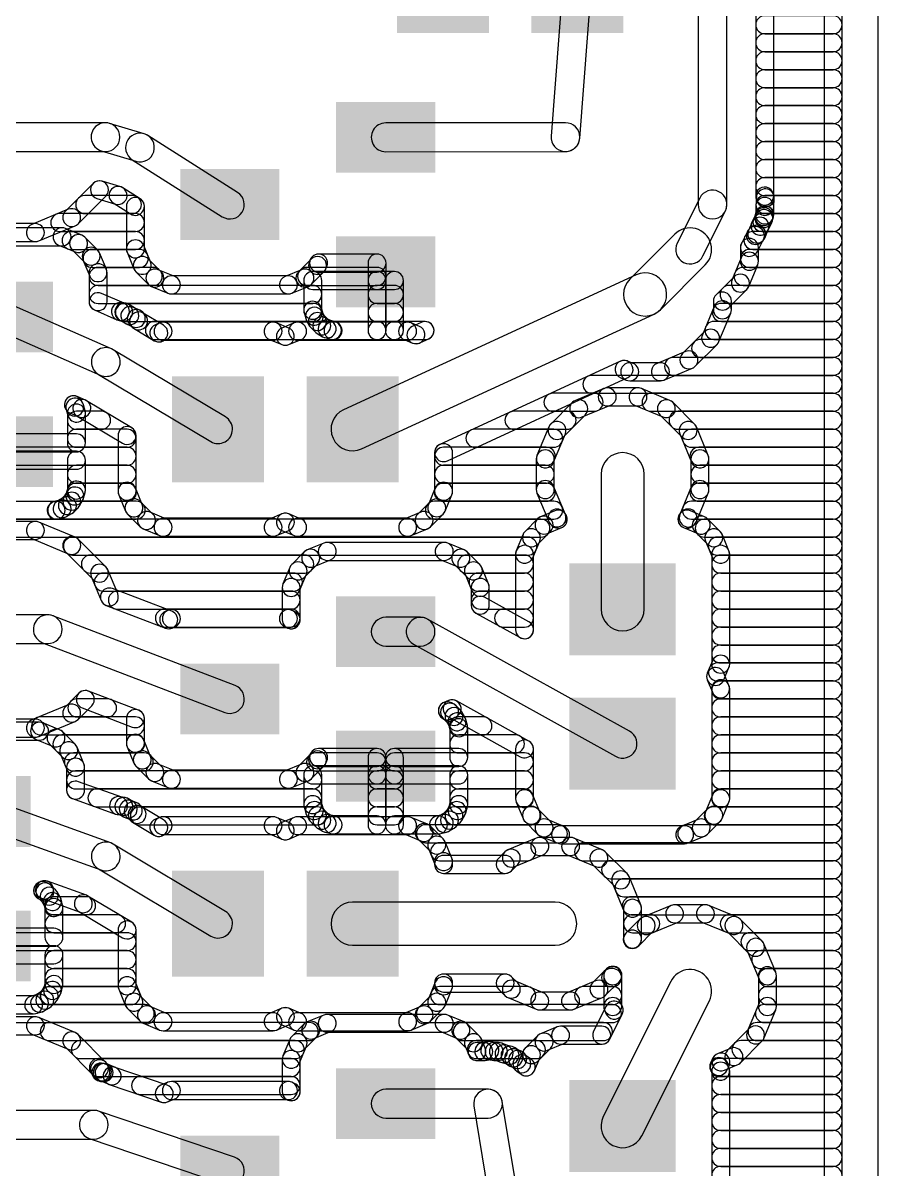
# Model space of a CAD drawing. Extents: x 0 to 96, y 0 to 55.
# Drawn here: x 83.92 to 96, y 18.12 to 34.32 of the extents above; entities that cross this region are included whole.
import ezdxf

# ---------------------------------------------------------------- set-up
doc = ezdxf.new("R2010")
doc.units = 0
doc.layers.add('16', color=174, linetype='CONTINUOUS')
doc.layers.add('20', color=178, linetype='CONTINUOUS')

# ---------------------------------------------------------------- blocks, each defined once
blk = doc.blocks.new('RECT')
blk.add_solid([(-0.5, -0.5), (0.5, -0.5), (-0.5, 0.5), (0.5, 0.5)])

msp = doc.modelspace()

# ---------------------------------------------------------------- linework, layer by layer
at = {"layer": '16'}
for points in [[(95.238, 54.365), (95.238, 8.6112, 1), (95.492, 8.6112), (95.492, 54.365, 1)], [(94.5261, 31.8695), (94.5261, 36.3415, 1), (94.2721, 36.3415), (94.2721, 31.8695, 1)], [(93.8657, 31.75), (93.8657, 36.195, 1), (93.4593, 36.195), (93.4593, 31.75, 1)], [(91.7876, 32.687), (91.9576, 34.9095, 1), (91.5524, 34.9405), (91.3824, 32.718, 1)], [(94.3991, 34.163), (95.365, 34.163, 1), (95.365, 34.417), (94.3991, 34.417, 1)], [(94.3991, 33.909), (95.365, 33.909, 1), (95.365, 34.163), (94.3991, 34.163, 1)], [(94.3991, 33.655), (95.365, 33.655, 1), (95.365, 33.909), (94.3991, 33.909, 1)], [(94.3991, 33.401), (95.365, 33.401, 1), (95.365, 33.655), (94.3991, 33.655, 1)], [(94.3991, 33.147), (95.365, 33.147, 1), (95.365, 33.401), (94.3991, 33.401, 1)], [(94.3991, 32.893), (95.365, 32.893, 1), (95.365, 33.147), (94.3991, 33.147, 1)], [(83.1075, 32.4993), (85.09, 32.4993, 1), (85.09, 32.9057), (83.1075, 32.9057, 1)], [(85.0312, 32.508), (85.5187, 32.3605, 1), (85.6363, 32.7495), (85.1488, 32.897, 1)], [(89.0477, 32.4968), (91.5852, 32.4993, 1), (91.5848, 32.9057), (89.0473, 32.9032, 1)], [(94.3991, 32.639), (95.365, 32.639, 1), (95.365, 32.893), (94.3991, 32.893, 1)], [(85.4687, 32.3834), (86.7387, 31.5784, 1), (86.9563, 31.9216), (85.6863, 32.7266, 1)], [(94.3991, 32.385), (95.365, 32.385, 1), (95.365, 32.639), (94.3991, 32.639, 1)], [(94.3991, 32.131), (95.365, 32.131, 1), (95.365, 32.385), (94.3991, 32.385, 1)], [(84.7031, 31.4759), (85.0958, 31.8685, 1), (84.9162, 32.0481), (84.5235, 31.6555, 1)], [(84.9692, 31.8368), (85.2312, 31.7575, 1), (85.3048, 32.0006), (85.0428, 32.0799, 1)], [(94.3991, 31.877), (95.365, 31.877, 1), (95.365, 32.131), (94.3991, 32.131, 1)], [(85.2, 31.7718), (85.4445, 31.6168, 1), (85.5805, 31.8314), (85.336, 31.9863, 1)], [(93.5267, 31.0241), (93.8442, 31.6591, 1), (93.4808, 31.8409), (93.1633, 31.2059, 1)], [(94.5281, 31.8841), (94.5196, 31.9097, 1), (94.2786, 31.8294), (94.2871, 31.8038, 1)], [(94.5258, 31.7149), (94.5343, 31.8349, 1), (94.281, 31.8529), (94.2724, 31.7329, 1)], [(84.7977, 31.623), (85.4716, 31.623, 1), (85.4716, 31.877), (84.7977, 31.877, 1)], [(85.3855, 31.7241), (85.3855, 31.1237, 1), (85.6395, 31.1237), (85.6395, 31.7241, 1)], [(94.5261, 31.6035), (94.5261, 31.7239, 1), (94.2721, 31.7239), (94.2721, 31.6035, 1)], [(94.401, 31.623), (95.365, 31.623, 1), (95.365, 31.877), (94.401, 31.877, 1)], [(84.1485, 31.2357), (84.6619, 31.4483, 1), (84.5647, 31.683), (84.0513, 31.4703, 1)], [(84.4451, 31.369), (85.5125, 31.369, 1), (85.5125, 31.623), (84.4451, 31.623, 1)], [(94.4466, 31.3872), (94.5004, 31.4948, 1), (94.2733, 31.6084), (94.2194, 31.5008, 1)], [(94.359, 31.369), (95.365, 31.369, 1), (95.365, 31.623), (94.359, 31.623, 1)], [(94.5135, 31.5426), (94.5154, 31.5695, 1), (94.2621, 31.5875), (94.2602, 31.5606, 1)], [(94.5061, 31.5299), (94.5164, 31.5549, 1), (94.2818, 31.6521), (94.2714, 31.6272, 1)], [(82.0201, 31.226), (84.0999, 31.226, 1), (84.0999, 31.48), (82.0201, 31.48, 1)], [(84.4763, 31.422), (82.8237, 31.422, 1), (82.8237, 31.168), (84.4763, 31.168, 1)], [(84.7583, 31.3157), (84.5249, 31.4123, 1), (84.4277, 31.1777), (84.6611, 31.081, 1)], [(92.9255, 30.2645), (93.5605, 30.8995, 1), (93.1295, 31.3305), (92.4945, 30.6955, 1)], [(94.2968, 31.0875), (94.3815, 31.2569, 1), (94.1543, 31.3705), (94.0696, 31.2011, 1)], [(94.3577, 31.2239), (94.3768, 31.2429, 1), (94.1972, 31.4225), (94.1781, 31.4035, 1)], [(94.4043, 31.2841), (94.4504, 31.3954, 1), (94.2157, 31.4926), (94.1696, 31.3813, 1)], [(84.6043, 31.115), (85.5125, 31.115, 1), (85.5125, 31.369), (84.6043, 31.369, 1)], [(84.9781, 31.1095), (84.7995, 31.2881, 1), (84.6199, 31.1085), (84.7985, 30.9299, 1)], [(94.3102, 30.9483), (94.3102, 31.1443, 1), (94.0562, 31.1443), (94.0562, 30.9483, 1)], [(94.232, 31.115), (95.365, 31.115, 1), (95.365, 31.369), (94.232, 31.369, 1)], [(85.1023, 30.8349), (85.0057, 31.0683, 1), (84.771, 30.9711), (84.8677, 30.7377, 1)], [(84.9015, 30.861), (85.5687, 30.861, 1), (85.5687, 31.115), (84.9015, 31.115, 1)], [(85.3952, 31.0751), (85.4918, 30.8417, 1), (85.7265, 30.9389), (85.6298, 31.1723, 1)], [(94.1832, 30.861), (95.365, 30.861, 1), (95.365, 31.115), (94.1832, 31.115, 1)], [(85.5194, 30.8005), (85.698, 30.6219, 1), (85.8776, 30.8015), (85.699, 30.9801, 1)], [(87.997, 30.6219), (88.1756, 30.8005, 1), (87.996, 30.9801), (87.8174, 30.8015, 1)], [(88.2032, 30.8417), (88.2167, 30.8744, 1), (87.982, 30.9716), (87.9685, 30.9389, 1)], [(88.0994, 30.796), (88.9245, 30.796, 1), (88.9245, 31.05), (88.0994, 31.05, 1)], [(88.7975, 30.923), (88.7975, 30.677, 1), (89.0515, 30.677), (89.0515, 30.923, 1)], [(94.1729, 30.5916), (94.3005, 30.8997, 1), (94.0659, 30.9969), (93.9383, 30.6888, 1)], [(85.112, 30.3779), (85.112, 30.7863, 1), (84.858, 30.7863), (84.858, 30.3779, 1)], [(84.985, 30.607), (85.7655, 30.607, 1), (85.7655, 30.861), (84.985, 30.861, 1)], [(85.7392, 30.5943), (85.9726, 30.4977, 1), (86.0698, 30.7323), (85.8364, 30.829, 1)], [(87.7224, 30.4977), (87.9558, 30.5943, 1), (87.8586, 30.829), (87.6252, 30.7323, 1)], [(87.9295, 30.607), (88.9245, 30.607, 1), (88.9245, 30.861), (87.9295, 30.861, 1)], [(88.9245, 30.804), (88.0173, 30.804, 1), (88.0173, 30.55), (88.9245, 30.55, 1)], [(87.8903, 30.677), (87.8903, 30.2565, 1), (88.1443, 30.2565), (88.1443, 30.677, 1)], [(88.7077, 28.2982), (92.8377, 30.2032, 1), (92.5823, 30.7568), (88.4523, 28.8518, 1)], [(89.0515, 29.9698), (89.0515, 30.677, 1), (88.7975, 30.677), (88.7975, 29.9698, 1)], [(88.9245, 30.55), (89.1705, 30.55, 1), (89.1705, 30.804), (88.9245, 30.804, 1)], [(89.0435, 30.677), (89.0435, 29.9698, 1), (89.2975, 29.9698), (89.2975, 30.677, 1)], [(93.892, 30.297), (94.1454, 30.5504, 1), (93.9658, 30.73), (93.7124, 30.4766, 1)], [(94.0944, 30.607), (95.365, 30.607, 1), (95.365, 30.861), (94.0944, 30.861, 1)], [(84.985, 30.353), (88.0173, 30.353, 1), (88.0173, 30.607), (84.985, 30.607, 1)], [(86.0212, 30.488), (87.6738, 30.488, 1), (87.6738, 30.742), (86.0212, 30.742, 1)], [(88.9245, 30.353), (89.1705, 30.353, 1), (89.1705, 30.607), (88.9245, 30.607, 1)], [(93.8954, 30.353), (95.365, 30.353, 1), (95.365, 30.607), (93.8954, 30.607, 1)], [(85.3519, 30.3554), (85.0361, 30.4942, 1), (84.9339, 30.2617), (85.2498, 30.1229, 1)], [(93.9292, 30.2627), (93.9292, 30.3868, 1), (93.6752, 30.3868), (93.6752, 30.2627, 1)], [(85.1768, 29.711), (83.7318, 30.346, 1), (83.5682, 29.974), (85.0132, 29.339, 1)], [(85.3666, 30.3578), (85.3195, 30.3647, 1), (85.2822, 30.1135), (85.3294, 30.1065, 1)], [(85.4991, 30.2896), (85.4133, 30.3411, 1), (85.2827, 30.1232), (85.3686, 30.0717, 1)], [(85.3582, 30.099), (88.0255, 30.099, 1), (88.0255, 30.353), (85.3582, 30.353, 1)], [(85.5766, 30.2567), (85.4849, 30.2969, 1), (85.3828, 30.0644), (85.4744, 30.0241, 1)], [(87.8946, 30.2237), (87.9171, 30.1397, 1), (88.1625, 30.2054), (88.14, 30.2894, 1)], [(87.9298, 30.109), (87.9733, 30.0338, 1), (88.1933, 30.1607), (88.1498, 30.236, 1)], [(88.9245, 30.099), (89.1705, 30.099, 1), (89.1705, 30.353), (88.9245, 30.353, 1)], [(93.7533, 29.8127), (93.9195, 30.2141, 1), (93.6849, 30.3113), (93.5186, 29.9099, 1)], [(93.787, 30.099), (95.365, 30.099, 1), (95.365, 30.353), (93.787, 30.353, 1)], [(85.6502, 30.1939), (85.6172, 30.2283, 1), (85.4338, 30.0525), (85.4668, 30.0181, 1)], [(85.9089, 30.044), (85.6238, 30.2149, 1), (85.4932, 29.9971), (85.7783, 29.8262, 1)], [(87.9935, 30.0074), (88.0549, 29.946, 1), (88.2346, 30.1256), (88.1731, 30.1871, 1)], [(88.0813, 29.9258), (88.1565, 29.8823, 1), (88.2835, 30.1023), (88.2082, 30.1458, 1)], [(88.1872, 29.8696), (88.2712, 29.8471, 1), (88.3369, 30.0925), (88.2529, 30.115, 1)], [(85.782, 29.845), (88.2958, 29.845, 1), (88.2958, 30.099), (85.782, 30.099, 1)], [(85.8551, 30.0773), (85.795, 30.0524, 1), (85.8922, 29.8178), (85.9523, 29.8427, 1)], [(87.4563, 30.087), (85.9037, 30.087, 1), (85.9037, 29.833), (87.4563, 29.833, 1)], [(87.6786, 30.0054), (87.5049, 30.0773, 1), (87.4077, 29.8427), (87.5814, 29.7707, 1)], [(87.7551, 30.0773), (87.5814, 30.0054, 1), (87.6786, 29.7707), (87.8523, 29.8427, 1)], [(89.3563, 30.087), (87.8037, 30.087, 1), (87.8037, 29.833), (89.3563, 29.833, 1)], [(88.304, 29.8428), (88.9245, 29.8428, 1), (88.9245, 30.0968), (88.304, 30.0968, 1)], [(88.9245, 29.845), (89.1705, 29.845, 1), (89.1705, 30.099), (88.9245, 30.099, 1)], [(89.1705, 29.8428), (89.6027, 29.8428, 1), (89.6027, 30.0968), (89.1705, 30.0968, 1)], [(89.5235, 30.0282), (89.4049, 30.0773, 1), (89.3077, 29.8427), (89.4263, 29.7935, 1)], [(89.5495, 30.0851), (89.4217, 30.0262, 1), (89.5281, 29.7955), (89.6559, 29.8545, 1)], [(93.4185, 29.4643), (93.7257, 29.7715, 1), (93.5461, 29.9511), (93.2389, 29.6439, 1)], [(93.6818, 29.845), (95.365, 29.845, 1), (95.365, 30.099), (93.6818, 30.099, 1)], [(93.4926, 29.591), (95.365, 29.591, 1), (95.365, 29.845), (93.4926, 29.845, 1)], [(86.7845, 28.7493), (85.1995, 29.6993, 1), (84.9905, 29.3507), (86.5755, 28.4007, 1)], [(92.9759, 29.2705), (93.3773, 29.4367, 1), (93.2801, 29.6714), (92.8786, 29.5051, 1)], [(89.9182, 28.1293), (92.4672, 29.3051, 1), (92.3608, 29.5357), (89.8118, 28.36, 1)], [(92.3654, 29.3031), (92.4441, 29.2705, 1), (92.5413, 29.5051), (92.4626, 29.5377, 1)], [(92.4927, 29.2608), (92.9273, 29.2608, 1), (92.9273, 29.5148), (92.4927, 29.5148, 1)], [(93.1112, 29.337), (95.365, 29.337, 1), (95.365, 29.591), (93.1112, 29.591, 1)], [(91.9579, 29.083), (95.365, 29.083, 1), (95.365, 29.337), (91.9579, 29.337, 1)], [(92.1266, 29.1495), (91.7252, 28.9833, 1), (91.8224, 28.7486), (92.2238, 28.9149, 1)], [(92.6098, 29.1592), (92.1752, 29.1592, 1), (92.1752, 28.9052), (92.6098, 28.9052, 1)], [(93.0598, 28.9833), (92.6584, 29.1495, 1), (92.5611, 28.9149), (92.9626, 28.7486, 1)], [(84.7677, 28.951), (84.7482, 28.9846, 1), (84.5283, 28.8576), (84.5477, 28.8239, 1)], [(84.5872, 28.8049), (84.7051, 28.7531, 1), (84.8072, 28.9856), (84.6893, 29.0374, 1)], [(84.8029, 28.8363), (84.7804, 28.9203, 1), (84.535, 28.8546), (84.5575, 28.7706, 1)], [(84.6909, 28.7604), (85.3297, 28.3775, 1), (85.4603, 28.5953), (84.8214, 28.9783, 1)], [(91.4072, 28.829), (91.9913, 28.829, 1), (91.9913, 29.083), (91.4072, 29.083, 1)], [(91.684, 28.9557), (91.3768, 28.6485, 1), (91.5564, 28.4689), (91.8636, 28.7761, 1)], [(92.7937, 28.829), (95.365, 28.829, 1), (95.365, 29.083), (92.7937, 29.083, 1)], [(93.4082, 28.6485), (93.101, 28.9557, 1), (92.9214, 28.7761), (93.2286, 28.4689, 1)], [(84.8072, 28.383), (84.8072, 28.8035, 1), (84.5532, 28.8035), (84.5532, 28.383, 1)], [(84.6802, 28.575), (85.0353, 28.575, 1), (85.0353, 28.829), (84.6802, 28.829, 1)], [(90.8565, 28.575), (91.6099, 28.575, 1), (91.6099, 28.829), (90.8565, 28.829, 1)], [(93.1751, 28.575), (95.365, 28.575, 1), (95.365, 28.829), (93.1751, 28.829, 1)], [(91.3492, 28.6073), (91.183, 28.2059, 1), (91.4176, 28.1086), (91.5839, 28.5101, 1)], [(93.602, 28.2059), (93.4358, 28.6073, 1), (93.2011, 28.5101), (93.3674, 28.1086, 1)], [(83.773, 28.256), (84.6802, 28.256, 1), (84.6802, 28.51), (83.773, 28.51, 1)], [(84.6802, 28.321), (85.395, 28.321, 1), (85.395, 28.575), (84.6802, 28.575, 1)], [(85.268, 28.4864), (85.268, 27.6987, 1), (85.522, 27.6987), (85.522, 28.4864, 1)], [(90.3059, 28.321), (91.4207, 28.321, 1), (91.4207, 28.575), (90.3059, 28.575, 1)], [(93.3643, 28.321), (95.365, 28.321, 1), (95.365, 28.575), (93.3643, 28.575, 1)], [(89.992, 27.6987), (89.992, 28.2446, 1), (89.738, 28.2446), (89.738, 27.6987, 1)], [(83.773, 28.067), (85.395, 28.067, 1), (85.395, 28.321), (83.773, 28.321, 1)], [(84.6802, 28.264), (83.773, 28.264, 1), (83.773, 28.01), (84.6802, 28.01, 1)], [(84.8072, 27.7165), (84.8072, 28.137, 1), (84.5532, 28.137), (84.5532, 27.7165, 1)], [(89.865, 28.067), (91.3155, 28.067, 1), (91.3155, 28.321), (89.865, 28.321, 1)], [(91.1733, 28.1573), (91.1733, 27.7227, 1), (91.4273, 27.7227), (91.4273, 28.1573, 1)], [(92.6973, 26.0325), (92.6973, 27.94, 1), (92.0877, 27.94), (92.0877, 26.0325, 1)], [(93.4695, 28.067), (95.365, 28.067, 1), (95.365, 28.321), (93.4695, 28.321, 1)], [(93.6117, 27.7227), (93.6117, 28.1573, 1), (93.3577, 28.1573), (93.3577, 27.7227, 1)], [(84.6802, 27.813), (85.395, 27.813, 1), (85.395, 28.067), (84.6802, 28.067, 1)], [(89.865, 27.813), (91.3003, 27.813, 1), (91.3003, 28.067), (89.865, 28.067, 1)], [(93.4847, 27.813), (95.365, 27.813, 1), (95.365, 28.067), (93.4847, 28.067, 1)], [(84.7242, 27.4938), (84.7677, 27.569, 1), (84.5477, 27.696), (84.5042, 27.6207, 1)], [(84.7804, 27.5997), (84.8029, 27.6837, 1), (84.5575, 27.7494), (84.535, 27.6654, 1)], [(84.672, 27.559), (85.4003, 27.559, 1), (85.4003, 27.813), (84.672, 27.813, 1)], [(85.2777, 27.6501), (85.3743, 27.4167, 1), (85.609, 27.5139), (85.5123, 27.7473, 1)], [(89.8857, 27.4167), (89.9823, 27.6501, 1), (89.7477, 27.7473), (89.651, 27.5139, 1)], [(89.8597, 27.559), (91.3155, 27.559, 1), (91.3155, 27.813), (89.8597, 27.813, 1)], [(91.183, 27.6741), (91.3492, 27.2727, 1), (91.5839, 27.3699), (91.4176, 27.7713, 1)], [(93.4358, 27.2727), (93.602, 27.6741, 1), (93.3674, 27.7713), (93.2011, 27.3699, 1)], [(93.4695, 27.559), (95.365, 27.559, 1), (95.365, 27.813), (93.4695, 27.813, 1)], [(83.773, 27.3028), (84.3935, 27.3028, 1), (84.3935, 27.5568), (83.773, 27.5568, 1)], [(84.4263, 27.3071), (84.5103, 27.3296, 1), (84.4446, 27.575), (84.3606, 27.5525, 1)], [(84.4017, 27.305), (85.525, 27.305, 1), (85.525, 27.559), (84.4017, 27.559, 1)], [(84.5409, 27.3423), (84.6162, 27.3858, 1), (84.4892, 27.6058), (84.414, 27.5623, 1)], [(84.6425, 27.406), (84.704, 27.4674, 1), (84.5244, 27.6471), (84.4629, 27.5856, 1)], [(85.4019, 27.3755), (85.5805, 27.1969, 1), (85.7601, 27.3765), (85.5815, 27.5551, 1)], [(89.6795, 27.1969), (89.8581, 27.3755, 1), (89.6785, 27.5551), (89.4999, 27.3765, 1)], [(89.735, 27.305), (91.4207, 27.305, 1), (91.4207, 27.559), (89.735, 27.559, 1)], [(93.3643, 27.305), (95.365, 27.305, 1), (95.365, 27.559), (93.3643, 27.559, 1)], [(85.6217, 27.1693), (85.8551, 27.0727, 1), (85.9523, 27.3073), (85.7189, 27.404, 1)], [(87.5049, 27.0727), (87.6786, 27.1446, 1), (87.5814, 27.3793), (87.4077, 27.3073, 1)], [(87.5814, 27.1446), (87.7551, 27.0727, 1), (87.8523, 27.3073), (87.6786, 27.3793, 1)], [(89.4049, 27.0727), (89.6383, 27.1693, 1), (89.5411, 27.404), (89.3077, 27.3073, 1)], [(91.4352, 27.4214), (91.2342, 27.3382, 1), (91.3314, 27.1035), (91.5324, 27.1868, 1)], [(91.3768, 27.2315), (91.394, 27.2143, 1), (91.5736, 27.3939), (91.5564, 27.4111, 1)], [(93.391, 27.2143), (93.4082, 27.2315, 1), (93.2286, 27.4111), (93.2114, 27.3939, 1)], [(93.5508, 27.3382), (93.3498, 27.4214, 1), (93.2526, 27.1868), (93.4536, 27.1035, 1)], [(66.9227, 27.051), (91.24, 27.051, 1), (91.24, 27.305), (66.9227, 27.305, 1)], [(84.0999, 27.274), (82.0201, 27.274, 1), (82.0201, 27.02), (84.0999, 27.02, 1)], [(84.6619, 27.0516), (84.1485, 27.2643, 1), (84.0513, 27.0297), (84.5647, 26.817, 1)], [(85.9037, 27.063), (87.4563, 27.063, 1), (87.4563, 27.317), (85.9037, 27.317, 1)], [(87.8037, 27.063), (89.3563, 27.063, 1), (89.3563, 27.317), (87.8037, 27.317, 1)], [(91.193, 27.3106), (91.0144, 27.132, 1), (91.194, 26.9524), (91.3726, 27.131, 1)], [(93.7706, 27.132), (93.592, 27.3106, 1), (93.4124, 27.131), (93.591, 26.9524, 1)], [(93.545, 27.051), (95.365, 27.051, 1), (95.365, 27.305), (93.545, 27.305, 1)], [(85.0961, 26.6311), (84.7031, 27.0241, 1), (84.5235, 26.8445), (84.9165, 26.4515, 1)], [(84.6236, 26.797), (91.0552, 26.797, 1), (91.0552, 27.051), (84.6236, 27.051, 1)], [(90.9868, 27.0908), (90.8902, 26.8574, 1), (91.1248, 26.7602), (91.2215, 26.9936, 1)], [(93.8948, 26.8574), (93.7982, 27.0908, 1), (93.5635, 26.9936), (93.6602, 26.7602, 1)], [(93.7298, 26.797), (95.365, 26.797, 1), (95.365, 27.051), (93.7298, 27.051, 1)], [(87.898, 26.8431), (87.7194, 26.6645, 1), (87.899, 26.4849), (88.0776, 26.6635, 1)], [(88.1726, 26.9673), (87.9392, 26.8707, 1), (88.0364, 26.636), (88.2698, 26.7327, 1)], [(89.8738, 26.977), (88.2212, 26.977, 1), (88.2212, 26.723), (89.8738, 26.723, 1)], [(90.1558, 26.8707), (89.9224, 26.9673, 1), (89.8252, 26.7327), (90.0586, 26.636, 1)], [(90.3756, 26.6645), (90.197, 26.8431, 1), (90.0174, 26.6635), (90.196, 26.4849, 1)], [(90.8805, 26.8088), (90.8805, 25.7432, 1), (91.1345, 25.7432), (91.1345, 26.8088, 1)], [(93.9045, 25.2562), (93.9045, 26.8088, 1), (93.6505, 26.8088), (93.6505, 25.2562, 1)], [(84.8777, 26.543), (87.9045, 26.543, 1), (87.9045, 26.797), (84.8777, 26.797, 1)], [(90.1905, 26.543), (91.0075, 26.543, 1), (91.0075, 26.797), (90.1905, 26.797, 1)], [(93.7775, 26.543), (95.365, 26.543, 1), (95.365, 26.797), (93.7775, 26.797, 1)], [(85.2628, 26.2541), (85.1236, 26.5899, 1), (84.889, 26.4927), (85.0281, 26.1569, 1)], [(87.6918, 26.6233), (87.5952, 26.3899, 1), (87.8298, 26.2927), (87.9265, 26.5261, 1)], [(90.4998, 26.3899), (90.4032, 26.6233, 1), (90.1685, 26.5261), (90.2652, 26.2927, 1)], [(85.0582, 26.289), (87.7434, 26.289, 1), (87.7434, 26.543), (85.0582, 26.543, 1)], [(87.5855, 26.3413), (87.5855, 25.884, 1), (87.8395, 25.884), (87.8395, 26.3413, 1)], [(90.3516, 26.289), (91.0075, 26.289, 1), (91.0075, 26.543), (90.3516, 26.543, 1)], [(90.5095, 26.09), (90.5095, 26.3413, 1), (90.2555, 26.3413), (90.2555, 26.09, 1)], [(93.7775, 26.289), (95.365, 26.289, 1), (95.365, 26.543), (93.7775, 26.543, 1)], [(86.0291, 26.0031), (85.1909, 26.3241, 1), (85.1, 26.0869), (85.9383, 25.7659, 1)], [(85.2589, 26.035), (87.7125, 26.035, 1), (87.7125, 26.289), (85.2589, 26.289, 1)], [(90.3825, 26.035), (91.0075, 26.035, 1), (91.0075, 26.289), (90.3825, 26.289, 1)], [(93.7775, 26.035), (95.365, 26.035, 1), (95.365, 26.289), (93.7775, 26.289, 1)], [(91.0691, 25.8543), (90.4441, 26.201, 1), (90.3209, 25.9789), (90.9459, 25.6322, 1)], [(84.275, 25.9532), (83.06, 25.9532, 1), (83.06, 25.5468), (84.275, 25.5468, 1)], [(86.9202, 24.9548), (84.3477, 25.9398, 1), (84.2023, 25.5602), (86.7748, 24.5752, 1)], [(85.9223, 25.781), (87.7125, 25.781, 1), (87.7125, 26.035), (85.9223, 26.035, 1)], [(85.9726, 26.0173), (85.9351, 26.0018, 1), (86.0323, 25.7671), (86.0698, 25.7827, 1)], [(87.6738, 26.027), (86.0212, 26.027, 1), (86.0212, 25.773), (87.6738, 25.773, 1)], [(87.7611, 26.0013), (87.7224, 26.0173, 1), (87.6252, 25.7827), (87.6639, 25.7666, 1)], [(89.54, 25.9182), (89.0475, 25.9182, 1), (89.0475, 25.5118), (89.54, 25.5118, 1)], [(92.4911, 24.3102), (89.6386, 25.8927, 1), (89.4414, 25.5373), (92.2939, 23.9548, 1)], [(90.7105, 25.781), (91.0075, 25.781, 1), (91.0075, 26.035), (90.7105, 26.035, 1)], [(93.7775, 25.781), (95.365, 25.781, 1), (95.365, 26.035), (93.7775, 26.035, 1)], [(93.7775, 25.527), (95.365, 25.527, 1), (95.365, 25.781), (93.7775, 25.781, 1)], [(93.7775, 25.273), (95.365, 25.273, 1), (95.365, 25.527), (93.7775, 25.527, 1)], [(93.8229, 25.0339), (93.8948, 25.2076, 1), (93.6602, 25.3048), (93.5882, 25.1311, 1)], [(93.7319, 25.019), (95.365, 25.019, 1), (95.365, 25.273), (93.7319, 25.273, 1)], [(93.8948, 24.9574), (93.8229, 25.1311, 1), (93.5882, 25.0339), (93.6602, 24.8602, 1)], [(93.9045, 23.3562), (93.9045, 24.9088, 1), (93.6505, 24.9088), (93.6505, 23.3562, 1)], [(93.7775, 24.765), (95.365, 24.765, 1), (95.365, 25.019), (93.7775, 25.019, 1)], [(84.7031, 24.4759), (84.8955, 24.6682, 1), (84.7159, 24.8478), (84.5235, 24.6555, 1)], [(84.7603, 24.6394), (85.4671, 24.3688, 1), (85.5579, 24.606), (84.8511, 24.8767, 1)], [(84.1485, 24.2357), (84.6619, 24.4483, 1), (84.5647, 24.683), (84.0513, 24.4703, 1)], [(84.6857, 24.511), (85.1192, 24.511, 1), (85.1192, 24.765), (84.6857, 24.765, 1)], [(85.3855, 24.4874), (85.3855, 24.1387, 1), (85.6395, 24.1387), (85.6395, 24.4874, 1)], [(89.9661, 24.4808), (90.0333, 24.5086, 1), (89.9361, 24.7433), (89.8689, 24.7154, 1)], [(90.0137, 24.6892), (89.981, 24.7081, 1), (89.854, 24.4881), (89.8868, 24.4692, 1)], [(90.1015, 24.6075), (90.04, 24.669, 1), (89.8604, 24.4894), (89.9219, 24.4279, 1)], [(89.9231, 24.5149), (90.9459, 23.9474, 1), (91.0691, 24.1696), (90.0463, 24.737, 1)], [(90.1652, 24.5059), (90.1217, 24.5812, 1), (89.9017, 24.4542), (89.9452, 24.379, 1)], [(93.7775, 24.511), (95.365, 24.511, 1), (95.365, 24.765), (93.7775, 24.765, 1)], [(82.0201, 24.226), (84.0999, 24.226, 1), (84.0999, 24.48), (82.0201, 24.48, 1)], [(84.1747, 24.257), (85.5125, 24.257, 1), (85.5125, 24.511), (84.1747, 24.511, 1)], [(90.2004, 24.3913), (90.1779, 24.4753, 1), (89.9325, 24.4096), (89.955, 24.3256, 1)], [(90.0709, 24.257), (90.4208, 24.257, 1), (90.4208, 24.511), (90.0709, 24.511, 1)], [(90.2047, 23.938), (90.2047, 24.3585, 1), (89.9507, 24.3585), (89.9507, 23.938, 1)], [(93.7775, 24.257), (95.365, 24.257, 1), (95.365, 24.511), (93.7775, 24.511, 1)], [(84.1588, 24.437), (82.5062, 24.437, 1), (82.5062, 24.183), (84.1588, 24.183, 1)], [(84.4408, 24.3307), (84.2074, 24.4273, 1), (84.1102, 24.1927), (84.3436, 24.096, 1)], [(84.6606, 24.1245), (84.482, 24.3031, 1), (84.3024, 24.1235), (84.481, 23.9449, 1)], [(84.4755, 24.003), (85.5161, 24.003, 1), (85.5161, 24.257), (84.4755, 24.257, 1)], [(84.7848, 23.8499), (84.6882, 24.0833, 1), (84.4535, 23.9861), (84.5502, 23.7527, 1)], [(85.3952, 24.0901), (85.4918, 23.8567, 1), (85.7265, 23.9539), (85.6298, 24.1873, 1)], [(90.0777, 24.003), (90.8786, 24.003, 1), (90.8786, 24.257), (90.0777, 24.257, 1)], [(90.8805, 24.0585), (90.8805, 23.3562, 1), (91.1345, 23.3562), (91.1345, 24.0585, 1)], [(93.7775, 24.003), (95.365, 24.003, 1), (95.365, 24.257), (93.7775, 24.257, 1)], [(84.6366, 23.749), (85.6385, 23.749, 1), (85.6385, 24.003), (84.6366, 24.003, 1)], [(85.5194, 23.8155), (85.698, 23.6369, 1), (85.8776, 23.8165), (85.699, 23.9951, 1)], [(87.997, 23.6369), (88.1756, 23.8155, 1), (87.996, 23.9951), (87.8174, 23.8165, 1)], [(88.0565, 23.749), (88.9245, 23.749, 1), (88.9245, 24.003), (88.0565, 24.003, 1)], [(88.2032, 23.8567), (88.2167, 23.8894, 1), (87.982, 23.9866), (87.9685, 23.9539, 1)], [(88.0994, 23.811), (88.9245, 23.811, 1), (88.9245, 24.065), (88.0994, 24.065, 1)], [(88.7975, 23.938), (88.7975, 23.692, 1), (89.0515, 23.692), (89.0515, 23.938, 1)], [(89.2975, 23.692), (89.2975, 23.938, 1), (89.0435, 23.938), (89.0435, 23.692, 1)], [(89.1705, 23.811), (90.0777, 23.811, 1), (90.0777, 24.065), (89.1705, 24.065, 1)], [(89.1705, 23.749), (91.0075, 23.749, 1), (91.0075, 24.003), (89.1705, 24.003, 1)], [(93.7775, 23.749), (95.365, 23.749, 1), (95.365, 24.003), (93.7775, 24.003, 1)], [(84.7945, 23.477), (84.7945, 23.8013, 1), (84.5405, 23.8013), (84.5405, 23.477, 1)], [(85.7392, 23.6093), (85.9726, 23.5127, 1), (86.0698, 23.7473), (85.8364, 23.844, 1)], [(87.7224, 23.5127), (87.9558, 23.6093, 1), (87.8586, 23.844), (87.6252, 23.7473, 1)], [(88.9245, 23.819), (88.0173, 23.819, 1), (88.0173, 23.565), (88.9245, 23.565, 1)], [(87.8903, 23.692), (87.8903, 23.2715, 1), (88.1443, 23.2715), (88.1443, 23.692, 1)], [(89.0515, 22.9848), (89.0515, 23.692, 1), (88.7975, 23.692), (88.7975, 22.9848, 1)], [(88.9245, 23.565), (89.1705, 23.565, 1), (89.1705, 23.819), (88.9245, 23.819, 1)], [(90.0777, 23.819), (89.1705, 23.819, 1), (89.1705, 23.565), (90.0777, 23.565, 1)], [(89.0435, 23.692), (89.0435, 22.9848, 1), (89.2975, 22.9848), (89.2975, 23.692, 1)], [(90.2047, 23.2715), (90.2047, 23.692, 1), (89.9507, 23.692), (89.9507, 23.2715, 1)], [(84.6675, 23.495), (88.0173, 23.495, 1), (88.0173, 23.749), (84.6675, 23.749, 1)], [(86.0212, 23.503), (87.6738, 23.503, 1), (87.6738, 23.757), (86.0212, 23.757, 1)], [(88.9245, 23.495), (89.1705, 23.495, 1), (89.1705, 23.749), (88.9245, 23.749, 1)], [(90.0777, 23.495), (91.0075, 23.495, 1), (91.0075, 23.749), (90.0777, 23.749, 1)], [(93.7775, 23.495), (95.365, 23.495, 1), (95.365, 23.749), (93.7775, 23.749, 1)], [(85.3187, 23.3773), (84.7105, 23.5964, 1), (84.6244, 23.3575), (85.2326, 23.1384, 1)], [(84.9699, 23.241), (88.0173, 23.241, 1), (88.0173, 23.495), (84.9699, 23.495, 1)], [(88.9245, 23.241), (89.1705, 23.241, 1), (89.1705, 23.495), (88.9245, 23.495, 1)], [(90.0777, 23.241), (91.0075, 23.241, 1), (91.0075, 23.495), (90.0777, 23.495, 1)], [(90.8902, 23.3076), (90.9868, 23.0742, 1), (91.2215, 23.1714), (91.1248, 23.4048, 1)], [(93.7982, 23.0742), (93.8948, 23.3076, 1), (93.6602, 23.4048), (93.5635, 23.1714, 1)], [(93.7775, 23.241), (95.365, 23.241, 1), (95.365, 23.495), (93.7775, 23.495, 1)], [(85.1639, 22.7312), (83.4014, 23.3662, 1), (83.2636, 22.9838), (85.0261, 22.3488, 1)], [(85.3666, 23.3728), (85.2943, 23.3835, 1), (85.257, 23.1322), (85.3294, 23.1215, 1)], [(85.4775, 23.3176), (85.4133, 23.3561, 1), (85.2827, 23.1382), (85.3469, 23.0997, 1)], [(85.5256, 23.3028), (85.4552, 23.3282, 1), (85.3691, 23.0892), (85.4395, 23.0638, 1)], [(87.8946, 23.2387), (87.9171, 23.1547, 1), (88.1625, 23.2204), (88.14, 23.3044, 1)], [(90.1779, 23.1547), (90.2004, 23.2387, 1), (89.955, 23.3044), (89.9325, 23.2204, 1)], [(85.6221, 23.228), (85.568, 23.2772, 1), (85.397, 23.0894), (85.4511, 23.0402, 1)], [(85.9089, 23.059), (85.6019, 23.243, 1), (85.4713, 23.0252), (85.7783, 22.8412, 1)], [(85.5701, 22.987), (88.0823, 22.987, 1), (88.0823, 23.241), (85.5701, 23.241, 1)], [(87.9298, 23.124), (87.9733, 23.0488, 1), (88.1933, 23.1757), (88.1498, 23.251, 1)], [(87.9935, 23.0224), (88.0549, 22.961, 1), (88.2346, 23.1406), (88.1731, 23.2021, 1)], [(88.0813, 22.9408), (88.1565, 22.8973, 1), (88.2835, 23.1173), (88.2082, 23.1608, 1)], [(88.9245, 22.987), (89.1705, 22.987, 1), (89.1705, 23.241), (88.9245, 23.241, 1)], [(89.9384, 22.8973), (90.0137, 22.9408, 1), (89.8867, 23.1608), (89.8115, 23.1173, 1)], [(90.04, 22.961), (90.1015, 23.0224, 1), (89.9219, 23.2021), (89.8604, 23.1406, 1)], [(90.1217, 23.0488), (90.1652, 23.124, 1), (89.9452, 23.251), (89.9017, 23.1757, 1)], [(90.0127, 22.987), (91.113, 22.987, 1), (91.113, 23.241), (90.0127, 23.241, 1)], [(91.0144, 23.033), (91.193, 22.8544, 1), (91.3726, 23.034), (91.194, 23.2126, 1)], [(93.592, 22.8544), (93.7706, 23.033, 1), (93.591, 23.2126), (93.4124, 23.034, 1)], [(93.672, 22.987), (95.365, 22.987, 1), (95.365, 23.241), (93.672, 23.241, 1)], [(85.8551, 23.0923), (85.795, 23.0674, 1), (85.8922, 22.8328), (85.9523, 22.8577, 1)], [(87.4563, 23.102), (85.9037, 23.102, 1), (85.9037, 22.848), (87.4563, 22.848, 1)], [(87.6786, 23.0204), (87.5049, 23.0923, 1), (87.4077, 22.8577), (87.5814, 22.7857, 1)], [(87.7551, 23.0923), (87.5814, 23.0204, 1), (87.6786, 22.7857), (87.8523, 22.8577, 1)], [(89.3563, 23.102), (87.8037, 23.102, 1), (87.8037, 22.848), (89.3563, 22.848, 1)], [(88.1872, 22.8846), (88.2712, 22.8621, 1), (88.3369, 23.1075), (88.2529, 23.13, 1)], [(88.304, 22.8578), (88.9245, 22.8578, 1), (88.9245, 23.1118), (88.304, 23.1118, 1)], [(89.1705, 22.8578), (89.791, 22.8578, 1), (89.791, 23.1118), (89.1705, 23.1118, 1)], [(89.6383, 22.9957), (89.4049, 23.0923, 1), (89.3077, 22.8577), (89.5411, 22.761, 1)], [(89.8581, 22.7895), (89.6795, 22.9681, 1), (89.4999, 22.7885), (89.6785, 22.6099, 1)], [(89.8238, 22.8621), (89.9078, 22.8846, 1), (89.8421, 23.13), (89.7581, 23.1075, 1)], [(91.2342, 22.8268), (91.4676, 22.7302, 1), (91.5648, 22.9648), (91.3314, 23.0615, 1)], [(93.3174, 22.7302), (93.5508, 22.8268, 1), (93.4536, 23.0615), (93.2202, 22.9648, 1)], [(89.608, 22.733), (91.486, 22.733, 1), (91.486, 22.987), (89.608, 22.987, 1)], [(91.5162, 22.7205), (93.2688, 22.7205, 1), (93.2688, 22.9745), (91.5162, 22.9745, 1)], [(93.299, 22.733), (95.365, 22.733, 1), (95.365, 22.987), (93.299, 22.987, 1)], [(86.7845, 21.7643), (85.1995, 22.7143, 1), (84.9905, 22.3657), (86.5755, 21.4157, 1)], [(89.9823, 22.5149), (89.8857, 22.7483, 1), (89.651, 22.6511), (89.7477, 22.4177, 1)], [(89.8071, 22.479), (91.0388, 22.479, 1), (91.0388, 22.733), (89.8071, 22.733, 1)], [(91.1741, 22.7995), (90.7727, 22.6333, 1), (90.8699, 22.3986), (91.2713, 22.5649, 1)], [(91.6573, 22.8092), (91.2227, 22.8092, 1), (91.2227, 22.5552), (91.6573, 22.5552, 1)], [(92.1073, 22.6333), (91.7059, 22.7995, 1), (91.6086, 22.5649), (92.0101, 22.3986, 1)], [(91.8412, 22.479), (95.365, 22.479, 1), (95.365, 22.733), (91.8412, 22.733, 1)], [(89.992, 22.4282), (89.992, 22.4663, 1), (89.738, 22.4663), (89.738, 22.4282, 1)], [(90.7336, 22.5552), (89.865, 22.5552, 1), (89.865, 22.3012), (90.7336, 22.3012, 1)], [(90.7315, 22.6057), (90.6438, 22.518, 1), (90.8234, 22.3384), (90.9111, 22.4261, 1)], [(92.4557, 22.2985), (92.1485, 22.6057, 1), (91.9689, 22.4261), (92.2761, 22.1189, 1)], [(92.2226, 22.225), (95.365, 22.225, 1), (95.365, 22.479), (92.2226, 22.479, 1)], [(84.2511, 21.9408), (84.2776, 21.9517, 1), (84.1804, 22.1864), (84.1539, 22.1754, 1)], [(84.2987, 22.1492), (84.266, 22.1681, 1), (84.139, 21.9481), (84.1718, 21.9292, 1)], [(84.1859, 21.9496), (84.7348, 21.7518, 1), (84.8209, 21.9908), (84.272, 22.1885, 1)], [(92.6495, 21.8559), (92.4833, 22.2573, 1), (92.2486, 22.1601), (92.4149, 21.7586, 1)], [(92.4118, 21.971), (95.365, 21.971, 1), (95.365, 22.225), (92.4118, 22.225, 1)], [(84.3865, 22.0675), (84.325, 22.129, 1), (84.1454, 21.9494), (84.2069, 21.8879, 1)], [(84.4502, 21.9659), (84.4067, 22.0412, 1), (84.1867, 21.9142), (84.2302, 21.839, 1)], [(84.4854, 21.8513), (84.4629, 21.9353, 1), (84.2175, 21.8696), (84.24, 21.7856, 1)], [(84.3559, 21.717), (84.8234, 21.717, 1), (84.8234, 21.971), (84.3559, 21.971, 1)], [(84.4897, 21.398), (84.4897, 21.8185, 1), (84.2357, 21.8185), (84.2357, 21.398, 1)], [(84.7126, 21.7624), (85.3297, 21.3925, 1), (85.4603, 21.6103), (84.8431, 21.9803, 1)], [(88.58, 21.2852), (91.44, 21.2852, 1), (91.44, 21.8948), (88.58, 21.8948, 1)], [(92.517, 21.717), (95.365, 21.717, 1), (95.365, 21.971), (92.517, 21.971, 1)], [(92.6592, 21.3727), (92.6592, 21.8072, 1), (92.4052, 21.8072), (92.4052, 21.3727, 1)], [(84.3627, 21.463), (85.2472, 21.463, 1), (85.2472, 21.717), (84.3627, 21.717, 1)], [(92.5322, 21.463), (92.7905, 21.463, 1), (92.7905, 21.717), (92.5322, 21.717, 1)], [(93.0791, 21.847), (92.6777, 21.6808, 1), (92.7749, 21.4461), (93.1763, 21.6124, 1)], [(93.5623, 21.8567), (93.1277, 21.8567, 1), (93.1277, 21.6027), (93.5623, 21.6027, 1)], [(94.0123, 21.6808), (93.6109, 21.847, 1), (93.5136, 21.6124), (93.9151, 21.4461, 1)], [(93.8995, 21.463), (95.365, 21.463, 1), (95.365, 21.717), (93.8995, 21.717, 1)], [(85.268, 21.5014), (85.268, 20.7137, 1), (85.522, 20.7137), (85.522, 21.5014, 1)], [(92.6365, 21.6532), (92.44, 21.4567, 1), (92.6196, 21.2771), (92.8161, 21.4736, 1)], [(94.3607, 21.346), (94.0535, 21.6532, 1), (93.8739, 21.4736), (94.1811, 21.1664, 1)], [(83.4555, 21.271), (84.3627, 21.271, 1), (84.3627, 21.525), (83.4555, 21.525, 1)], [(83.4555, 21.209), (85.395, 21.209, 1), (85.395, 21.463), (83.4555, 21.463, 1)], [(92.6471, 21.3182), (92.6495, 21.3241, 1), (92.4149, 21.4214), (92.4124, 21.4155, 1)], [(94.1911, 21.209), (95.365, 21.209, 1), (95.365, 21.463), (94.1911, 21.463, 1)], [(94.5545, 20.9034), (94.3883, 21.3048, 1), (94.1536, 21.2076), (94.3199, 20.8061, 1)], [(84.3627, 21.279), (83.4555, 21.279, 1), (83.4555, 21.025), (84.3627, 21.025, 1)], [(84.4897, 20.7315), (84.4897, 21.152, 1), (84.2357, 21.152), (84.2357, 20.7315, 1)], [(84.3627, 20.955), (85.395, 20.955, 1), (85.395, 21.209), (84.3627, 21.209, 1)], [(94.3431, 20.955), (95.365, 20.955, 1), (95.365, 21.209), (94.3431, 21.209, 1)], [(84.3627, 20.701), (85.395, 20.701, 1), (85.395, 20.955), (84.3627, 20.955, 1)], [(92.1485, 20.5743), (92.345, 20.7708, 1), (92.1654, 20.9504), (91.9689, 20.7539, 1)], [(93.0723, 20.7737), (92.1198, 18.8662, 1), (92.6652, 18.5938), (93.6177, 20.5013, 1)], [(92.2226, 20.701), (92.2528, 20.701, 1), (92.2528, 20.955), (92.2226, 20.955, 1)], [(92.1379, 20.9093), (92.1355, 20.9034, 1), (92.3701, 20.8061), (92.3726, 20.812, 1)], [(92.1258, 20.8547), (92.1258, 20.4202, 1), (92.3798, 20.4202), (92.3798, 20.8547, 1)], [(94.5642, 20.4202), (94.5642, 20.8547, 1), (94.3102, 20.8547), (94.3102, 20.4202, 1)], [(94.4372, 20.701), (95.365, 20.701, 1), (95.365, 20.955), (94.4372, 20.955, 1)], [(84.4067, 20.5088), (84.4502, 20.584, 1), (84.2302, 20.711), (84.1867, 20.6357, 1)], [(84.4629, 20.6147), (84.4854, 20.6987, 1), (84.24, 20.7644), (84.2175, 20.6804, 1)], [(85.2777, 20.6651), (85.3743, 20.4317, 1), (85.609, 20.5289), (85.5123, 20.7623, 1)], [(89.8857, 20.4317), (89.9823, 20.6651, 1), (89.7477, 20.7623), (89.651, 20.5289, 1)], [(89.992, 20.7137), (89.992, 20.7518, 1), (89.738, 20.7518), (89.738, 20.7137, 1)], [(89.865, 20.6248), (90.7336, 20.6248, 1), (90.7336, 20.8788), (89.865, 20.8788, 1)], [(90.6438, 20.662), (90.7315, 20.5743, 1), (90.9111, 20.7539), (90.8234, 20.8416, 1)], [(90.7727, 20.5467), (91.1741, 20.3805, 1), (91.2713, 20.6151), (90.8699, 20.7814, 1)], [(91.7059, 20.3805), (92.1073, 20.5467, 1), (92.0101, 20.7814), (91.6086, 20.6151, 1)], [(83.4555, 20.3178), (84.076, 20.3178, 1), (84.076, 20.5718), (83.4555, 20.5718, 1)], [(84.1088, 20.3221), (84.1928, 20.3446, 1), (84.1271, 20.59), (84.0431, 20.5675, 1)], [(84.2234, 20.3573), (84.2987, 20.4008, 1), (84.1717, 20.6208), (84.0965, 20.5773, 1)], [(84.325, 20.421), (84.3865, 20.4824, 1), (84.2069, 20.6621), (84.1454, 20.6006, 1)], [(84.2977, 20.447), (85.4529, 20.447, 1), (85.4529, 20.701), (84.2977, 20.701, 1)], [(85.4019, 20.3905), (85.5805, 20.2119, 1), (85.7601, 20.3915), (85.5815, 20.5701, 1)], [(89.6795, 20.2119), (89.8581, 20.3905, 1), (89.6785, 20.5701), (89.4999, 20.3915, 1)], [(89.8071, 20.447), (91.0388, 20.447, 1), (91.0388, 20.701), (89.8071, 20.701, 1)], [(91.2227, 20.3708), (91.6573, 20.3708, 1), (91.6573, 20.6248), (91.2227, 20.6248, 1)], [(91.8412, 20.447), (92.2528, 20.447, 1), (92.2528, 20.701), (91.8412, 20.701, 1)], [(94.4372, 20.447), (95.365, 20.447, 1), (95.365, 20.701), (94.4372, 20.701, 1)], [(70.5441, 20.193), (85.652, 20.193, 1), (85.652, 20.447), (70.5441, 20.447, 1)], [(85.6217, 20.1843), (85.8551, 20.0877, 1), (85.9523, 20.3223), (85.7189, 20.419, 1)], [(87.5049, 20.0877), (87.6786, 20.1596, 1), (87.5814, 20.3943), (87.4077, 20.3223, 1)], [(87.5814, 20.1596), (87.7551, 20.0877, 1), (87.8523, 20.3223), (87.6786, 20.3943, 1)], [(89.4049, 20.0877), (89.6383, 20.1843, 1), (89.5411, 20.419), (89.3077, 20.3223, 1)], [(89.608, 20.193), (92.2496, 20.193, 1), (92.2496, 20.447), (89.608, 20.447, 1)], [(92.1604, 20.4257), (91.9836, 20.0717, 1), (92.2109, 19.9583), (92.3877, 20.3123, 1)], [(92.1355, 20.3716), (92.1567, 20.3204, 1), (92.3914, 20.4176), (92.3701, 20.4688, 1)], [(94.3883, 19.9702), (94.5545, 20.3716, 1), (94.3199, 20.4688), (94.1536, 20.0674, 1)], [(94.3957, 20.193), (95.365, 20.193, 1), (95.365, 20.447), (94.3957, 20.447, 1)], [(84.0999, 20.274), (82.0201, 20.274, 1), (82.0201, 20.02), (84.0999, 20.02, 1)], [(84.6619, 20.0516), (84.1485, 20.2643, 1), (84.0513, 20.0297), (84.5647, 19.817, 1)], [(85.9037, 20.078), (87.4563, 20.078, 1), (87.4563, 20.332), (85.9037, 20.332, 1)], [(87.8037, 20.078), (89.3563, 20.078, 1), (89.3563, 20.332), (87.8037, 20.332, 1)], [(88.1726, 20.2998), (87.9392, 20.2032, 1), (88.0364, 19.9685), (88.2698, 20.0652, 1)], [(89.8738, 20.3095), (88.2212, 20.3095, 1), (88.2212, 20.0555), (89.8738, 20.0555, 1)], [(90.1558, 20.2032), (89.9224, 20.2998, 1), (89.8252, 20.0652), (90.0586, 19.9685, 1)], [(84.2954, 19.939), (87.968, 19.939, 1), (87.968, 20.193), (84.2954, 20.193, 1)], [(87.898, 20.1756), (87.7194, 19.997, 1), (87.899, 19.8174), (88.0776, 19.996, 1)], [(90.3756, 19.997), (90.197, 20.1756, 1), (90.0174, 19.996), (90.196, 19.8174, 1)], [(90.127, 19.939), (92.1227, 19.939, 1), (92.1227, 20.193), (90.127, 20.193, 1)], [(91.4676, 20.1323), (91.2342, 20.0357, 1), (91.3314, 19.801), (91.5648, 19.8977, 1)], [(92.0973, 20.142), (91.5162, 20.142, 1), (91.5162, 19.888), (92.0973, 19.888, 1)], [(94.0535, 19.6218), (94.3607, 19.929, 1), (94.1811, 20.1086), (93.8739, 19.8014, 1)], [(94.2905, 19.939), (95.365, 19.939, 1), (95.365, 20.193), (94.2905, 20.193, 1)], [(85.0961, 19.6311), (84.7031, 20.0241, 1), (84.5235, 19.8445), (84.9165, 19.4515, 1)], [(84.7357, 19.685), (87.7697, 19.685, 1), (87.7697, 19.939), (84.7357, 19.939, 1)], [(87.6918, 19.9558), (87.5952, 19.7224, 1), (87.8298, 19.6252), (87.9265, 19.8586, 1)], [(90.4541, 19.8327), (90.4032, 19.9558, 1), (90.1685, 19.8586), (90.2195, 19.7355, 1)], [(90.3253, 19.685), (91.1765, 19.685, 1), (91.1765, 19.939), (90.3253, 19.939, 1)], [(90.4971, 19.9234), (90.4118, 19.9094, 1), (90.453, 19.6588), (90.5383, 19.6728, 1)], [(90.6065, 19.9078), (90.5466, 19.9218, 1), (90.4887, 19.6744), (90.5486, 19.6604, 1)], [(91.193, 20.0081), (91.0144, 19.8295, 1), (91.194, 19.6499), (91.3726, 19.8285, 1)], [(94.0641, 19.685), (95.365, 19.685, 1), (95.365, 19.939), (94.0641, 19.939, 1)], [(87.5855, 19.6738), (87.5855, 19.2165, 1), (87.8395, 19.2165), (87.8395, 19.6738, 1)], [(90.4324, 19.9111), (90.3368, 19.9111, 1), (90.3368, 19.6571), (90.4324, 19.6571, 1)], [(90.639, 19.9111), (90.5775, 19.9111, 1), (90.5775, 19.6571), (90.639, 19.6571, 1)], [(90.7675, 19.8684), (90.6876, 19.9014, 1), (90.5904, 19.6668), (90.6703, 19.6337, 1)], [(90.832, 19.855), (90.7478, 19.8747, 1), (90.6899, 19.6274), (90.7741, 19.6077, 1)], [(90.927, 19.7986), (90.8771, 19.8345, 1), (90.729, 19.6282), (90.7789, 19.5923, 1)], [(90.9583, 19.7893), (90.9015, 19.8128, 1), (90.8044, 19.5781), (90.8612, 19.5546, 1)], [(91.0607, 19.7006), (90.9996, 19.7618, 1), (90.8199, 19.5822), (90.8811, 19.521, 1)], [(90.9868, 19.7883), (90.9151, 19.6152, 1), (91.1498, 19.518), (91.2215, 19.6911, 1)], [(93.8637, 19.5158), (93.8956, 19.5796, 1), (93.6683, 19.693), (93.6365, 19.6292, 1)], [(93.8305, 19.519), (94.0123, 19.5942, 1), (93.9151, 19.8289), (93.7333, 19.7536, 1)], [(84.9896, 19.431), (87.7125, 19.431, 1), (87.7125, 19.685), (84.9896, 19.685, 1)], [(85.1434, 19.5421), (85.1237, 19.5899, 1), (84.889, 19.4927), (84.9088, 19.445, 1)], [(85.0874, 19.6069), (85.0669, 19.6138, 1), (84.9853, 19.3733), (85.0058, 19.3663, 1)], [(85.0715, 19.6136), (85.0466, 19.6136, 1), (85.0466, 19.3596), (85.0715, 19.3596, 1)], [(85.2332, 19.5571), (85.1201, 19.6039, 1), (85.0229, 19.3693), (85.136, 19.3224, 1)], [(91.1065, 19.6698), (91.0449, 19.714, 1), (90.8968, 19.5077), (90.9584, 19.4634, 1)], [(93.8948, 19.5549), (93.8674, 19.6211, 1), (93.6327, 19.5239), (93.6602, 19.4577, 1)], [(93.7561, 19.431), (95.365, 19.431, 1), (95.365, 19.685), (93.7561, 19.685, 1)], [(93.9045, 17.9537), (93.9045, 19.5063, 1), (93.6505, 19.5063), (93.6505, 17.9537, 1)], [(85.9603, 19.3106), (85.2254, 19.56, 1), (85.1438, 19.3195), (85.8786, 19.0701, 1)], [(85.5846, 19.177), (87.7125, 19.177, 1), (87.7125, 19.431), (85.5846, 19.431, 1)], [(93.7775, 19.177), (95.365, 19.177, 1), (95.365, 19.431), (93.7775, 19.431, 1)], [(85.9726, 19.3498), (85.8708, 19.3077, 1), (85.968, 19.073), (86.0698, 19.1152, 1)], [(87.6738, 19.3595), (86.0212, 19.3595, 1), (86.0212, 19.1055), (87.6738, 19.1055, 1)], [(87.7611, 19.3338), (87.7224, 19.3498, 1), (87.6252, 19.1152), (87.6639, 19.0991, 1)], [(90.4925, 19.2507), (89.0475, 19.2507, 1), (89.0475, 18.8443), (90.4925, 18.8443, 1)], [(91.0055, 17.1779), (90.693, 19.0804, 1), (90.292, 19.0146), (90.6045, 17.1121, 1)], [(93.7775, 18.923), (95.365, 18.923, 1), (95.365, 19.177), (93.7775, 19.177, 1)], [(84.925, 18.9532), (83.06, 18.9532, 1), (83.06, 18.5468), (84.925, 18.5468, 1)], [(86.9128, 18.2899), (84.9903, 18.9424, 1), (84.8597, 18.5576), (86.7822, 17.9051, 1)], [(93.7775, 18.669), (95.365, 18.669, 1), (95.365, 18.923), (93.7775, 18.923, 1)], [(93.7775, 18.415), (95.365, 18.415, 1), (95.365, 18.669), (93.7775, 18.669, 1)], [(93.7775, 18.161), (95.365, 18.161, 1), (95.365, 18.415), (93.7775, 18.415, 1)], [(93.7775, 17.907), (95.365, 17.907, 1), (95.365, 18.161), (93.7775, 18.161, 1)]]:
    msp.add_lwpolyline(points, format="xyb", close=True, dxfattribs=at)
at = {"layer": '20'}
msp.add_line((96, 0), (96, 55), dxfattribs=at)

# ---------------------------------------------------------------- block references
at = {"layer": '16', "xscale": 1.3, "yscale": 1.5}
for p, rotation in [((89.855, 34.925), 180), ((91.755, 34.925), 180), ((92.3925, 26.0325), 90), ((92.3925, 24.1325), 90), ((92.3925, 18.73), 90)]:
    msp.add_blockref('RECT', p, dxfattribs=dict(at, rotation=rotation))
at = {"layer": '16', "yscale": 1.4, "rotation": 270}
for p in [(89.0475, 32.7), (86.8475, 31.75), (89.0475, 30.8), (83.65, 30.16), (83.65, 28.26), (89.0475, 25.715), (86.8475, 24.765), (89.0475, 23.815), (83.3325, 23.175), (83.3325, 21.275), (89.0475, 19.0475), (86.8475, 18.0975)]:
    msp.add_blockref('RECT', p, dxfattribs=at)
at = {"layer": '16', "xscale": 1.3, "yscale": 1.5}
for p in [(86.68, 28.575), (88.58, 28.575), (86.68, 21.59), (88.58, 21.59)]:
    msp.add_blockref('RECT', p, dxfattribs=at)

doc.saveas('drawing.dxf')
